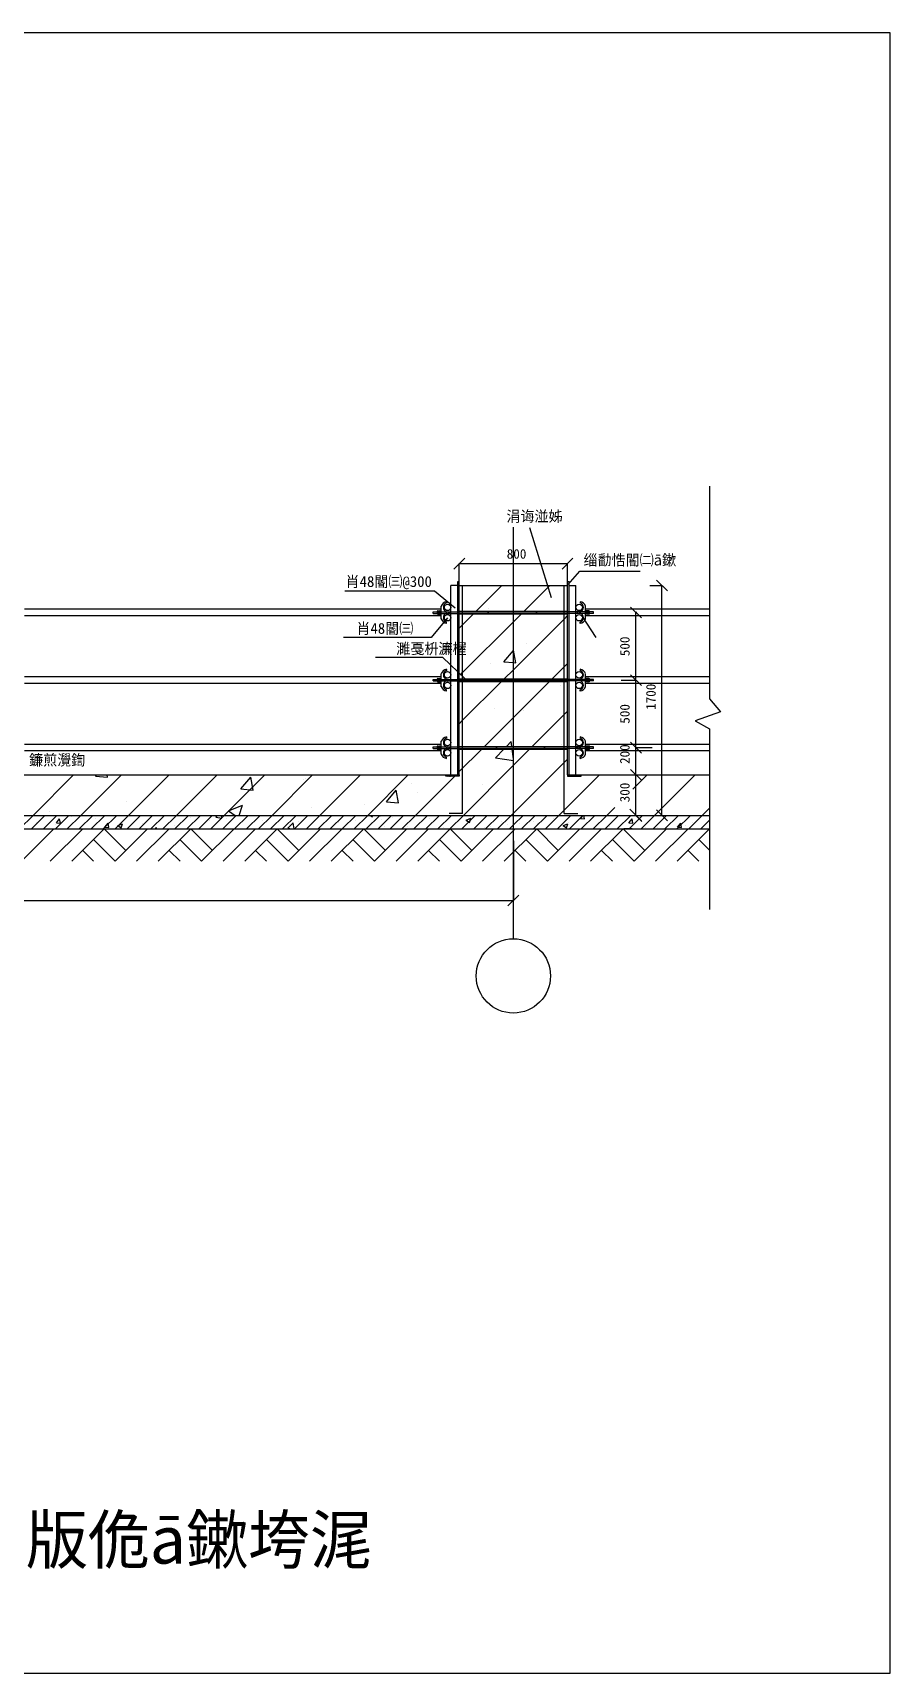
# Model space of a CAD drawing. Header units: metres. Extents: x 0 to 193, y 0 to 136.
# Drawn here: x 121.7 to 193.1, y 0 to 136.5 of the extents above; entities that cross this region are included whole.
import ezdxf

# ---------------------------------------------------------------- set-up
doc = ezdxf.new("R2010")
doc.units = ezdxf.units.M
doc.layers.add(' ', color=7, linetype='Continuous')

msp = doc.modelspace()

# ---------------------------------------------------------------- linework, layer by layer
at = {"layer": ' '}
for p, q in [((178.01, 98.78), (178.01, 81.07)), ((161.7, 61.11), (161.7, 95.37)), ((164.87, 89.48), (163.08, 95.32)), ((166.27, 90.59), (167.23, 91.69)), ((167.23, 91.69), (172.24, 91.69)), ((156.5, 74.76), (156.5, 90.51)), ((157.07, 90.51), (156.5, 90.51)), ((157.07, 74.76), (157.07, 90.85)), ((157.07, 90.85), (157.2, 90.85)), ((157.07, 90.85), (157.2, 90.85)), ((157.2, 74.76), (157.2, 90.85)), ((157.2, 90.51), (166.2, 90.51)), ((157.48, 71.55), (157.48, 90.51)), ((158.61, 88.37), (160.75, 90.51)), ((162.59, 88.37), (164.73, 90.51)), ((165.92, 71.55), (165.92, 90.51)), ((166.2, 74.76), (166.2, 90.85)), ((166.2, 90.85), (166.34, 90.85)), ((166.2, 90.85), (166.34, 90.85)), ((166.34, 74.76), (166.34, 90.85)), ((166.34, 90.51), (166.9, 90.51)), ((166.9, 74.76), (166.9, 90.51)), ((155.14, 90.05), (147.69, 90.05)), ((156.86, 88.62), (155.14, 90.05)), ((155.69, 87.72), (155.69, 88.8)), ((156.14, 89.16), (156.14, 89.06)), ((167.26, 89.16), (167.26, 89.06)), ((167.71, 87.72), (167.71, 88.8)), ((155.69, 88.53), (121.02, 88.53)), ((155.69, 87.99), (121.02, 87.99)), ((156.21, 87.82), (154.85, 86.17)), ((155.02, 88.33), (161.7, 88.33)), ((155.02, 88.33), (155.49, 88.33)), ((155.02, 88.19), (155.02, 88.33)), ((155.02, 88.19), (161.7, 88.19)), ((155.02, 88.19), (155.49, 88.19)), ((155.42, 88.39), (155.56, 88.39)), ((155.42, 88.26), (155.56, 88.26)), ((155.42, 88.12), (155.56, 88.12)), ((155.56, 88.39), (155.69, 88.39)), ((155.56, 88.26), (155.69, 88.26)), ((155.56, 88.12), (155.69, 88.12)), ((156.14, 88.33), (156.5, 88.33)), ((156.14, 88.33), (156.14, 88.19)), ((156.14, 88.24), (156.16, 88.26)), ((156.14, 88.19), (156.5, 88.19)), ((156.14, 87.36), (156.14, 87.46)), ((156.16, 88.26), (156.23, 88.33)), ((156.29, 88.19), (156.36, 88.26)), ((156.36, 88.26), (156.43, 88.33)), ((156.49, 88.19), (156.5, 88.2)), ((157.2, 88.37), (166.2, 88.37)), ((157.2, 88.15), (166.2, 88.15)), ((157.48, 87.24), (158.39, 88.15)), ((157.48, 83.26), (161.7, 87.48)), ((159.56, 88.19), (159.69, 88.33)), ((159.67, 88.62), (159.67, 88.62)), ((168.38, 88.33), (161.7, 88.33)), ((168.38, 88.19), (161.7, 88.19)), ((161.7, 87.48), (162.37, 88.15)), ((161.7, 83.5), (165.92, 87.72)), ((163.54, 88.19), (163.67, 88.33)), ((165.92, 87.72), (166.2, 88)), ((167.26, 88.33), (166.9, 88.33)), ((166.91, 88.19), (166.9, 88.2)), ((167.26, 88.19), (166.9, 88.19)), ((167.04, 88.26), (166.97, 88.33)), ((167.11, 88.19), (167.04, 88.26)), ((167.24, 88.26), (167.17, 88.33)), ((167.26, 88.24), (167.24, 88.26)), ((167.26, 88.33), (167.26, 88.19)), ((167.26, 87.36), (167.26, 87.46)), ((167.42, 87.92), (168.55, 86.17)), ((178.01, 88.53), (167.71, 88.53)), ((167.84, 88.39), (167.71, 88.39)), ((167.84, 88.26), (167.71, 88.26)), ((167.84, 88.12), (167.71, 88.12)), ((178.01, 87.99), (167.71, 87.99)), ((167.98, 88.39), (167.84, 88.39)), ((167.98, 88.26), (167.84, 88.26)), ((167.98, 88.12), (167.84, 88.12)), ((168.38, 88.33), (167.91, 88.33)), ((168.38, 88.19), (167.91, 88.19)), ((168.38, 88.19), (168.38, 88.33)), ((154.85, 86.17), (147.57, 86.17)), ((157.2, 86.96), (157.48, 87.24)), ((160.9, 84.16), (161.7, 85.11)), ((161.7, 85.11), (161.72, 85.13)), ((161.91, 84.07), (161.72, 85.13)), ((162.77, 85.72), (162.77, 85.72)), ((155.83, 84.53), (150.23, 84.53)), ((157.69, 82.75), (155.83, 84.53)), ((156.14, 83.53), (156.14, 83.43)), ((159.82, 84.05), (159.82, 84.05)), ((160.9, 84.16), (161.7, 84.09)), ((160.94, 82.75), (161.7, 83.5)), ((161.7, 84.09), (161.91, 84.07)), ((164.92, 82.75), (165.92, 83.75)), ((165.88, 83.37), (165.88, 83.37)), ((165.92, 83.75), (166.2, 84.03)), ((167.26, 83.53), (167.26, 83.43)), ((155.69, 82.9), (121.02, 82.9)), ((155.69, 82.36), (121.02, 82.36)), ((155.02, 82.7), (161.7, 82.7)), ((155.02, 82.7), (155.49, 82.7)), ((155.02, 82.57), (155.02, 82.7)), ((155.02, 82.57), (161.7, 82.57)), ((155.02, 82.57), (155.49, 82.57)), ((155.42, 82.77), (155.56, 82.77)), ((155.42, 82.63), (155.56, 82.63)), ((155.42, 82.5), (155.56, 82.5)), ((155.56, 82.77), (155.69, 82.77)), ((155.56, 82.63), (155.69, 82.63)), ((155.56, 82.5), (155.69, 82.5)), ((155.69, 82.09), (155.69, 83.17)), ((156.14, 82.7), (156.5, 82.7)), ((156.14, 82.7), (156.14, 82.57)), ((156.14, 82.62), (156.16, 82.63)), ((156.14, 82.57), (156.5, 82.57)), ((156.16, 82.63), (156.23, 82.7)), ((156.29, 82.57), (156.36, 82.63)), ((156.36, 82.63), (156.43, 82.7)), ((156.49, 82.57), (156.5, 82.58)), ((157.2, 82.75), (166.2, 82.75)), ((157.2, 82.52), (166.2, 82.52)), ((157.32, 83.1), (157.48, 83.26)), ((157.48, 79.29), (160.72, 82.52)), ((157.87, 82.52), (157.91, 82.57)), ((157.91, 82.57), (158.05, 82.7)), ((158.05, 82.7), (158.09, 82.75)), ((168.38, 82.7), (161.7, 82.7)), ((168.38, 82.57), (161.7, 82.57)), ((161.7, 79.53), (164.7, 82.52)), ((161.84, 82.52), (161.89, 82.57)), ((161.89, 82.57), (162.02, 82.7)), ((162.02, 82.7), (162.07, 82.75)), ((165.62, 82.2), (165.62, 82.2)), ((165.82, 82.52), (165.87, 82.57)), ((165.87, 82.57), (165.92, 82.62)), ((167.26, 82.7), (166.9, 82.7)), ((166.91, 82.57), (166.9, 82.58)), ((167.26, 82.57), (166.9, 82.57)), ((167.04, 82.63), (166.97, 82.7)), ((167.11, 82.57), (167.04, 82.63)), ((167.24, 82.63), (167.17, 82.7)), ((167.26, 82.62), (167.24, 82.63)), ((167.26, 82.7), (167.26, 82.57)), ((167.71, 82.09), (167.71, 83.17)), ((178.01, 82.9), (167.71, 82.9)), ((167.84, 82.77), (167.71, 82.77)), ((167.84, 82.63), (167.71, 82.63)), ((167.84, 82.5), (167.71, 82.5)), ((178.01, 82.36), (167.71, 82.36)), ((167.98, 82.77), (167.84, 82.77)), ((167.98, 82.63), (167.84, 82.63)), ((167.98, 82.5), (167.84, 82.5)), ((168.38, 82.7), (167.91, 82.7)), ((168.38, 82.57), (167.91, 82.57)), ((168.38, 82.57), (168.38, 82.7)), ((156.14, 81.73), (156.14, 81.84)), ((167.26, 81.73), (167.26, 81.84)), ((178.01, 81.07), (178.94, 80.01)), ((157.2, 79), (157.48, 79.29)), ((159.3, 77.12), (161.7, 79.53)), ((160.17, 80.31), (160.17, 80.31)), ((162.57, 80.1), (162.57, 80.1)), ((163.27, 77.12), (165.92, 79.77)), ((165.92, 79.77), (166.2, 80.05)), ((178.94, 80.01), (176.83, 79.25)), ((176.83, 79.25), (178.01, 78.58)), ((156.14, 77.91), (156.14, 77.81)), ((167.26, 77.91), (167.26, 77.81)), ((178.01, 78.58), (178.01, 63.56)), ((155.69, 77.28), (121.02, 77.28)), ((155.69, 76.74), (121.02, 76.74)), ((155.02, 77.08), (161.7, 77.08)), ((155.02, 77.08), (155.49, 77.08)), ((155.02, 76.94), (155.02, 77.08)), ((155.02, 76.94), (161.7, 76.94)), ((155.02, 76.94), (155.49, 76.94)), ((155.42, 77.14), (155.56, 77.14)), ((155.42, 77.01), (155.56, 77.01)), ((155.42, 76.87), (155.56, 76.87)), ((155.56, 77.14), (155.69, 77.14)), ((155.56, 77.01), (155.69, 77.01)), ((155.56, 76.87), (155.69, 76.87)), ((155.69, 76.47), (155.69, 77.55)), ((156.14, 77.08), (156.5, 77.08)), ((156.14, 77.08), (156.14, 76.94)), ((156.14, 76.99), (156.16, 77.01)), ((156.14, 76.94), (156.5, 76.94)), ((156.16, 77.01), (156.23, 77.08)), ((156.29, 76.94), (156.36, 77.01)), ((156.36, 77.01), (156.43, 77.08)), ((156.49, 76.94), (156.5, 76.95)), ((157.2, 77.12), (166.2, 77.12)), ((157.2, 76.9), (166.2, 76.9)), ((157.2, 75.03), (159.07, 76.9)), ((160.2, 76.9), (160.24, 76.94)), ((160.22, 76.17), (160.91, 76.9)), ((160.24, 76.94), (160.38, 77.08)), ((160.38, 77.08), (160.42, 77.12)), ((161.13, 77.12), (161.53, 77.54)), ((161.44, 76.72), (161.44, 76.72)), ((161.58, 77.12), (161.53, 77.54)), ((161.7, 76.08), (161.61, 76.9)), ((168.38, 77.08), (161.7, 77.08)), ((168.38, 76.94), (161.7, 76.94)), ((161.7, 75.55), (163.05, 76.9)), ((164.17, 76.9), (164.22, 76.94)), ((164.22, 76.94), (164.35, 77.08)), ((164.35, 77.08), (164.4, 77.12)), ((165.67, 77.27), (165.67, 77.27)), ((167.26, 77.08), (166.9, 77.08)), ((166.91, 76.94), (166.9, 76.95)), ((167.26, 76.94), (166.9, 76.94)), ((167.04, 77.01), (166.97, 77.08)), ((167.11, 76.94), (167.04, 77.01)), ((167.24, 77.01), (167.17, 77.08)), ((167.26, 76.99), (167.24, 77.01)), ((167.26, 77.08), (167.26, 76.94)), ((167.71, 76.47), (167.71, 77.55)), ((178.01, 77.28), (167.71, 77.28)), ((167.84, 77.14), (167.71, 77.14)), ((167.84, 77.01), (167.71, 77.01)), ((167.84, 76.87), (167.71, 76.87)), ((178.01, 76.74), (167.71, 76.74)), ((167.98, 77.14), (167.84, 77.14)), ((167.98, 77.01), (167.84, 77.01)), ((167.98, 76.87), (167.84, 76.87)), ((168.38, 77.08), (167.91, 77.08)), ((168.38, 76.94), (167.91, 76.94)), ((168.38, 76.94), (168.38, 77.08)), ((156.14, 76.11), (156.14, 76.21)), ((157.54, 71.38), (161.7, 75.55)), ((160.22, 76.17), (161.7, 75.94)), ((161.7, 71.57), (166.2, 76.07)), ((167.26, 76.11), (167.26, 76.21)), ((119.51, 74.76), (138.81, 74.76)), ((121.74, 71.38), (125.11, 74.76)), ((125.72, 71.38), (129.09, 74.76)), ((126.93, 74.64), (127.04, 74.76)), ((126.93, 74.64), (127.94, 74.55)), ((127.94, 74.55), (127.9, 74.76)), ((129.69, 71.38), (133.07, 74.76)), ((133.67, 71.38), (137.05, 74.76)), ((137.65, 71.38), (141.02, 74.76)), ((138.81, 74.76), (157.2, 74.76)), ((139.04, 73.58), (139.85, 74.55)), ((140.05, 73.49), (139.85, 74.55)), ((140.17, 73.91), (140.17, 73.91)), ((141.63, 71.38), (145, 74.76)), ((144.24, 74.38), (144.24, 74.38)), ((144.4, 74.47), (144.4, 74.47)), ((145.6, 71.38), (148.98, 74.76)), ((149.58, 71.38), (152.96, 74.76)), ((153.25, 74), (153.25, 74)), ((153.56, 71.38), (156.82, 74.65)), ((156.08, 74.65), (156.08, 74.76)), ((156.08, 74.76), (156.08, 74.76)), ((156.08, 74.74), (156.1, 74.76)), ((156.08, 74.72), (156.12, 74.76)), ((156.08, 74.7), (156.14, 74.76)), ((156.08, 74.68), (156.16, 74.76)), ((156.08, 74.66), (156.18, 74.76)), ((157.2, 74.65), (156.08, 74.65)), ((156.09, 74.65), (156.2, 74.76)), ((156.11, 74.65), (156.22, 74.76)), ((156.13, 74.65), (156.24, 74.76)), ((156.15, 74.65), (156.26, 74.76)), ((156.17, 74.65), (156.28, 74.76)), ((156.18, 74.65), (156.3, 74.76)), ((156.2, 74.65), (156.32, 74.76)), ((156.22, 74.65), (156.34, 74.76)), ((156.24, 74.65), (156.36, 74.76)), ((156.26, 74.65), (156.38, 74.76)), ((156.28, 74.65), (156.4, 74.76)), ((156.3, 74.65), (156.42, 74.76)), ((156.32, 74.65), (156.44, 74.76)), ((156.34, 74.65), (156.46, 74.76)), ((156.36, 74.65), (156.48, 74.76)), ((156.38, 74.65), (156.5, 74.76)), ((156.4, 74.65), (156.52, 74.76)), ((156.42, 74.65), (156.54, 74.76)), ((156.44, 74.65), (156.56, 74.76)), ((156.46, 74.65), (156.58, 74.76)), ((156.48, 74.65), (156.6, 74.76)), ((156.5, 74.76), (157.07, 74.76)), ((156.5, 74.65), (156.62, 74.76)), ((156.52, 74.65), (156.64, 74.76)), ((156.54, 74.65), (156.66, 74.76)), ((156.56, 74.65), (156.68, 74.76)), ((156.58, 74.65), (156.7, 74.76)), ((156.6, 74.65), (156.72, 74.76)), ((156.62, 74.65), (156.74, 74.76)), ((156.64, 74.65), (156.75, 74.76)), ((156.66, 74.65), (156.77, 74.76)), ((156.68, 74.65), (156.79, 74.76)), ((156.7, 74.65), (156.81, 74.76)), ((156.72, 74.65), (156.83, 74.76)), ((156.74, 74.65), (156.85, 74.76)), ((156.76, 74.65), (156.87, 74.76)), ((156.78, 74.65), (156.89, 74.76)), ((156.8, 74.65), (156.91, 74.76)), ((156.82, 74.65), (156.93, 74.76)), ((156.84, 74.65), (156.95, 74.76)), ((156.86, 74.65), (156.97, 74.76)), ((156.88, 74.65), (156.99, 74.76)), ((156.9, 74.65), (157.01, 74.76)), ((156.92, 74.65), (157.03, 74.76)), ((156.94, 74.65), (157.05, 74.76)), ((156.96, 74.65), (157.07, 74.76)), ((156.98, 74.65), (157.09, 74.76)), ((157, 74.65), (157.11, 74.76)), ((157.02, 74.65), (157.13, 74.76)), ((157.04, 74.65), (157.15, 74.76)), ((157.06, 74.65), (157.17, 74.76)), ((157.08, 74.65), (157.19, 74.76)), ((157.1, 74.65), (157.2, 74.75)), ((157.12, 74.65), (157.2, 74.73)), ((157.14, 74.65), (157.2, 74.71)), ((157.16, 74.65), (157.2, 74.69)), ((157.18, 74.65), (157.2, 74.67)), ((157.2, 74.76), (157.2, 74.65)), ((157.2, 74.65), (157.2, 74.65)), ((159.12, 73.98), (159.12, 73.98)), ((165.49, 71.38), (168.87, 74.76)), ((166.2, 74.76), (178.01, 74.76)), ((166.2, 74.76), (166.2, 74.65)), ((166.2, 74.76), (166.2, 74.76)), ((166.2, 74.74), (166.22, 74.76)), ((166.2, 74.72), (166.24, 74.76)), ((166.2, 74.7), (166.26, 74.76)), ((166.2, 74.68), (166.28, 74.76)), ((166.2, 74.66), (166.3, 74.76)), ((166.2, 74.65), (167.33, 74.65)), ((166.21, 74.65), (166.32, 74.76)), ((166.23, 74.65), (166.34, 74.76)), ((166.25, 74.65), (166.36, 74.76)), ((166.27, 74.65), (166.38, 74.76)), ((166.29, 74.65), (166.4, 74.76)), ((166.31, 74.65), (166.42, 74.76)), ((166.33, 74.65), (166.44, 74.76)), ((166.34, 74.76), (166.9, 74.76)), ((166.35, 74.65), (166.46, 74.76)), ((166.37, 74.65), (166.48, 74.76)), ((166.39, 74.65), (166.5, 74.76)), ((166.41, 74.65), (166.52, 74.76)), ((166.43, 74.65), (166.54, 74.76)), ((166.45, 74.65), (166.56, 74.76)), ((166.47, 74.65), (166.58, 74.76)), ((166.49, 74.65), (166.6, 74.76)), ((166.51, 74.65), (166.62, 74.76)), ((166.53, 74.65), (166.64, 74.76)), ((166.55, 74.65), (166.66, 74.76)), ((166.57, 74.65), (166.68, 74.76)), ((166.59, 74.65), (166.7, 74.76)), ((166.61, 74.65), (166.72, 74.76)), ((166.63, 74.65), (166.74, 74.76)), ((166.65, 74.65), (166.76, 74.76)), ((166.67, 74.65), (166.78, 74.76)), ((166.69, 74.65), (166.8, 74.76)), ((166.71, 74.65), (166.82, 74.76)), ((166.73, 74.65), (166.84, 74.76)), ((166.75, 74.65), (166.86, 74.76)), ((166.77, 74.65), (166.88, 74.76)), ((166.78, 74.65), (166.9, 74.76)), ((166.8, 74.65), (166.92, 74.76)), ((166.82, 74.65), (166.94, 74.76)), ((166.84, 74.65), (166.96, 74.76)), ((166.86, 74.65), (166.98, 74.76)), ((166.88, 74.65), (167, 74.76)), ((166.9, 74.65), (167.02, 74.76)), ((166.92, 74.65), (167.04, 74.76)), ((166.94, 74.65), (167.06, 74.76)), ((166.96, 74.65), (167.08, 74.76)), ((166.98, 74.65), (167.1, 74.76)), ((167, 74.65), (167.12, 74.76)), ((167.02, 74.65), (167.14, 74.76)), ((167.04, 74.65), (167.16, 74.76)), ((167.06, 74.65), (167.18, 74.76)), ((167.08, 74.65), (167.2, 74.76)), ((167.1, 74.65), (167.22, 74.76)), ((167.12, 74.65), (167.24, 74.76)), ((167.14, 74.65), (167.26, 74.76)), ((167.16, 74.65), (167.28, 74.76)), ((167.18, 74.65), (167.3, 74.76)), ((167.2, 74.65), (167.32, 74.76)), ((167.22, 74.65), (167.33, 74.75)), ((167.24, 74.65), (167.33, 74.73)), ((167.26, 74.65), (167.33, 74.71)), ((167.28, 74.65), (167.33, 74.69)), ((167.3, 74.65), (167.33, 74.67)), ((167.32, 74.65), (167.33, 74.65)), ((167.33, 74.65), (167.33, 74.76)), ((171.64, 73.56), (172.84, 74.76)), ((173.45, 71.38), (176.82, 74.76)), ((129.51, 72.51), (129.51, 72.51)), ((139.04, 73.58), (140.05, 73.49)), ((151.14, 72.52), (151.96, 73.49)), ((151.14, 72.52), (152.15, 72.43)), ((152.15, 72.43), (151.96, 73.49)), ((153.7, 73.29), (153.7, 73.29)), ((84.42, 71.38), (138.81, 71.38)), ((120.61, 70.26), (121.74, 71.38)), ((121.61, 70.26), (122.73, 71.38)), ((122.6, 70.26), (123.73, 71.38)), ((123.12, 71.67), (123.12, 71.67)), ((123.6, 70.26), (124.72, 71.38)), ((123.68, 70.76), (123.95, 71.08)), ((124.02, 70.73), (123.95, 71.08)), ((124.59, 70.26), (125.72, 71.38)), ((124.94, 71.25), (124.94, 71.25)), ((125.59, 70.26), (126.71, 71.38)), ((126.58, 70.26), (127.71, 71.38)), ((126.9, 71.14), (126.9, 71.14)), ((127.57, 70.26), (128.7, 71.38)), ((128.57, 70.26), (129.69, 71.38)), ((129.56, 70.26), (130.69, 71.38)), ((130.56, 70.26), (131.68, 71.38)), ((131.55, 70.26), (132.68, 71.38)), ((131.85, 71.37), (131.85, 71.37)), ((132.55, 70.26), (133.67, 71.38)), ((133.54, 70.26), (134.67, 71.38)), ((134.42, 71.13), (134.42, 71.13)), ((134.54, 70.26), (135.66, 71.38)), ((134.85, 71.24), (134.85, 71.24)), ((135.53, 70.26), (136.65, 71.38)), ((135.83, 71.32), (135.83, 71.32)), ((136.52, 70.26), (137.65, 71.38)), ((136.95, 71.24), (137.09, 71.38)), ((136.95, 71.24), (137.45, 71.16)), ((137.45, 71.16), (137.42, 71.38)), ((137.52, 70.26), (138.64, 71.38)), ((137.86, 71.11), (137.86, 71.11)), ((137.99, 71.76), (139.17, 72.22)), ((137.99, 71.76), (138.55, 71.38)), ((138.51, 70.26), (139.64, 71.38)), ((138.81, 71.38), (178.01, 71.38)), ((138.89, 71.38), (139.17, 72.22)), ((139.25, 71.31), (139.25, 71.31)), ((139.51, 70.26), (140.63, 71.38)), ((140.5, 70.26), (141.63, 71.38)), ((140.86, 70.99), (140.86, 70.99)), ((141.5, 70.26), (142.62, 71.38)), ((142.49, 70.26), (143.62, 71.38)), ((143.48, 70.26), (144.61, 71.38)), ((144.48, 70.26), (145.6, 71.38)), ((144.93, 72.03), (144.93, 72.03)), ((145.47, 70.26), (146.6, 71.38)), ((146.35, 71.16), (146.35, 71.16)), ((146.47, 70.26), (147.59, 71.38)), ((147.46, 70.26), (148.59, 71.38)), ((148.46, 70.26), (149.58, 71.38)), ((148.68, 71.36), (148.68, 71.36)), ((149.28, 72.29), (149.28, 72.29)), ((149.45, 70.26), (150.58, 71.38)), ((149.76, 71.38), (149.96, 71.25)), ((149.96, 71.25), (150, 71.38)), ((150.45, 70.26), (151.57, 71.38)), ((150.66, 71.25), (150.66, 71.25)), ((150.75, 71.03), (150.75, 71.03)), ((151.44, 70.26), (152.56, 71.38)), ((151.68, 71.24), (151.68, 71.24)), ((152.43, 70.26), (153.56, 71.38)), ((153.43, 70.26), (154.55, 71.38)), ((154.26, 71.06), (154.26, 71.06)), ((154.42, 70.26), (155.55, 71.38)), ((154.69, 71.11), (154.69, 71.11)), ((155.42, 70.26), (156.54, 71.38)), ((157.48, 71.55), (156.36, 71.55)), ((156.41, 70.26), (157.54, 71.38)), ((157.41, 70.26), (158.53, 71.38)), ((157.69, 70.98), (157.69, 70.98)), ((157.76, 70.99), (158.15, 71.14)), ((157.76, 70.99), (158.04, 70.8)), ((158.04, 70.8), (158.15, 71.14)), ((158.4, 70.26), (159.53, 71.38)), ((159.39, 70.26), (160.52, 71.38)), ((160.39, 70.26), (161.51, 71.38)), ((161.51, 71.38), (161.7, 71.57)), ((161.7, 70.58), (162.51, 71.38)), ((162.38, 70.26), (163.5, 71.38)), ((163.37, 70.26), (164.5, 71.38)), ((164.37, 70.26), (165.49, 71.38)), ((165.07, 71.1), (165.07, 71.1)), ((165.36, 70.26), (166.49, 71.38)), ((165.92, 71.55), (167.05, 71.55)), ((166.36, 70.26), (167.48, 71.38)), ((166.91, 71.36), (166.91, 71.36)), ((167.28, 71.11), (167.51, 71.38)), ((167.28, 71.11), (167.62, 71.08)), ((167.35, 70.26), (168.47, 71.38)), ((167.62, 71.08), (167.56, 71.38)), ((168.34, 70.26), (169.47, 71.38)), ((169.34, 70.26), (170.46, 71.38)), ((169.47, 71.38), (170.13, 72.04)), ((169.53, 71.34), (169.53, 71.34)), ((170.33, 70.26), (171.46, 71.38)), ((171.31, 70.76), (171.59, 71.08)), ((171.33, 70.26), (172.45, 71.38)), ((171.65, 70.73), (171.59, 71.08)), ((172.32, 70.26), (173.45, 71.38)), ((173.32, 70.26), (174.44, 71.38)), ((174.31, 70.26), (175.43, 71.38)), ((175.3, 70.26), (176.43, 71.38)), ((176.3, 70.26), (177.42, 71.38)), ((177.42, 71.38), (178.01, 71.97)), ((84.42, 70.26), (178.01, 70.26)), ((122.02, 70.82), (122.02, 70.82)), ((123.48, 70.26), (157.59, 70.26)), ((123.62, 70.58), (123.62, 70.58)), ((123.68, 70.76), (124.02, 70.73)), ((127.71, 70.41), (127.99, 70.73)), ((127.71, 70.41), (128.05, 70.38)), ((128.05, 70.38), (127.99, 70.73)), ((128.73, 70.39), (128.73, 70.39)), ((128.78, 70.53), (129.18, 70.68)), ((128.78, 70.53), (129.06, 70.34)), ((129.06, 70.34), (129.18, 70.68)), ((130.87, 70.67), (130.87, 70.67)), ((131.92, 70.26), (132.02, 70.38)), ((132.04, 70.26), (132.02, 70.38)), ((133.52, 70.55), (133.52, 70.55)), ((136.41, 70.95), (136.41, 70.95)), ((142.95, 70.31), (143.39, 70.76)), ((142.95, 70.31), (143.26, 70.26)), ((143.07, 70.6), (143.07, 70.6)), ((143.45, 70.26), (143.39, 70.76)), ((143.57, 70.31), (143.57, 70.31)), ((143.86, 70.86), (143.86, 70.86)), ((146.87, 70.73), (146.87, 70.73)), ((147.12, 70.78), (147.12, 70.78)), ((147.83, 70.61), (147.83, 70.61)), ((148.53, 70.97), (148.53, 70.97)), ((149.87, 70.61), (149.87, 70.61)), ((150.98, 70.49), (150.98, 70.49)), ((152.87, 70.48), (152.87, 70.48)), ((155.87, 70.35), (155.87, 70.35)), ((159.34, 70.34), (159.34, 70.34)), ((159.82, 70.43), (159.82, 70.43)), ((160.69, 70.86), (160.69, 70.86)), ((161.23, 70.62), (161.23, 70.62)), ((161.38, 70.26), (161.7, 70.58)), ((162.22, 70.74), (162.22, 70.74)), ((163.36, 70.9), (163.36, 70.9)), ((163.7, 70.73), (163.7, 70.73)), ((165.84, 70.54), (166.24, 70.69)), ((165.84, 70.54), (166.12, 70.35)), ((166.12, 70.35), (166.24, 70.69)), ((166.25, 70.78), (166.25, 70.78)), ((166.7, 70.6), (166.7, 70.6)), ((169.7, 70.47), (169.7, 70.47)), ((171.31, 70.76), (171.65, 70.73)), ((172.7, 70.35), (172.7, 70.35)), ((173.65, 70.4), (173.65, 70.4)), ((173.93, 70.26), (173.93, 70.26)), ((175.35, 70.4), (175.62, 70.73)), ((175.35, 70.4), (175.69, 70.37)), ((175.69, 70.37), (175.62, 70.73)), ((176.06, 70.54), (176.06, 70.54)), ((176.57, 70.82), (176.57, 70.82)), ((177.29, 70.26), (178.01, 70.97))]:
    msp.add_line(p, q, dxfattribs=at)
for centre, radius in [((156.23, 88.69), 0.27), ((167.17, 88.69), 0.27), ((156.23, 87.83), 0.27), ((167.17, 87.83), 0.27), ((156.23, 83.07), 0.27), ((167.17, 83.07), 0.27), ((156.23, 82.2), 0.27), ((167.17, 82.2), 0.27), ((156.23, 77.44), 0.27), ((156.23, 76.58), 0.27), ((167.17, 77.44), 0.27), ((167.17, 76.58), 0.27), ((161.7, 58.02), 3.09)]:
    msp.add_circle(centre, radius, dxfattribs=at)
for centre, radius, start, end in [((156.22, 88.6), 0.56, 97.95, 159.37), ((156.26, 88.69), 0.38, 107.05, 252.95), ((167.18, 88.6), 0.56, 20.63, 82.05), ((167.15, 88.69), 0.38, -72.95, 72.95), ((155.42, 88.33), 0.07, 90, 270), ((155.42, 88.19), 0.07, 90, 270), ((155.56, 88.33), 0.07, 90, 270), ((155.56, 88.19), 0.07, 90, 270), ((156.22, 87.92), 0.56, 200.63, 262.05), ((156.26, 87.83), 0.38, 107.05, 252.95), ((167.15, 87.83), 0.38, -72.95, 72.95), ((167.18, 87.92), 0.56, 277.95, 339.37), ((167.84, 88.33), 0.07, -90, 90), ((167.84, 88.19), 0.07, -90, 90), ((167.98, 88.33), 0.07, -90, 90), ((167.98, 88.19), 0.07, -90, 90), ((156.22, 82.98), 0.56, 97.95, 159.37), ((156.26, 83.07), 0.38, 107.05, 252.95), ((167.18, 82.98), 0.56, 20.63, 82.05), ((167.15, 83.07), 0.38, -72.95, 72.95), ((155.42, 82.7), 0.07, 90, 270), ((155.42, 82.57), 0.07, 90, 270), ((155.56, 82.7), 0.07, 90, 270), ((155.56, 82.57), 0.07, 90, 270), ((156.22, 82.29), 0.56, 200.63, 262.05), ((156.26, 82.2), 0.38, 107.05, 252.95), ((167.15, 82.2), 0.38, -72.95, 72.95), ((167.18, 82.29), 0.56, 277.95, 339.37), ((167.84, 82.7), 0.07, -90, 90), ((167.84, 82.57), 0.07, -90, 90), ((167.98, 82.7), 0.07, -90, 90), ((167.98, 82.57), 0.07, -90, 90), ((156.22, 77.35), 0.56, 97.95, 159.37), ((167.18, 77.35), 0.56, 20.63, 82.05), ((155.42, 77.08), 0.07, 90, 270), ((155.42, 76.94), 0.07, 90, 270), ((155.56, 77.08), 0.07, 90, 270), ((155.56, 76.94), 0.07, 90, 270), ((156.22, 76.67), 0.56, 200.63, 262.05), ((156.26, 77.44), 0.38, 107.05, 252.95), ((156.26, 76.58), 0.38, 107.05, 252.95), ((167.15, 77.44), 0.38, -72.95, 72.95), ((167.15, 76.58), 0.38, -72.95, 72.95), ((167.18, 76.67), 0.56, 277.95, 339.37), ((167.84, 77.08), 0.07, -90, 90), ((167.84, 76.94), 0.07, -90, 90), ((167.98, 77.08), 0.07, -90, 90), ((167.98, 76.94), 0.07, -90, 90)]:
    msp.add_arc(centre, radius, start, end, dxfattribs=at)
for p, q in [((193.05, 136.5), (0, 136.5)), ((193.05, 0), (193.05, 136.5)), ((157.65, 92.78), (156.75, 91.88)), ((157.2, 90.51), (157.2, 92.34)), ((157.2, 92.33), (166.2, 92.33)), ((165.75, 91.88), (166.65, 92.78)), ((166.2, 90.51), (166.2, 92.34)), ((173.04, 90.51), (174.07, 90.51)), ((174.51, 90.06), (173.61, 90.96)), ((174.06, 71.38), (174.06, 90.51)), ((172.35, 87.81), (171.45, 88.71)), ((171.98, 88.26), (171.89, 88.26)), ((171.9, 82.63), (171.9, 88.26)), ((170.66, 82.63), (171.91, 82.63)), ((171.45, 83.08), (172.35, 82.18)), ((172.35, 82.18), (171.45, 83.08)), ((171.85, 82.63), (171.91, 82.63)), ((171.9, 77.01), (171.9, 82.63)), ((172.35, 76.56), (171.45, 77.46)), ((171.45, 77.46), (172.35, 76.56)), ((173.25, 77.01), (171.89, 77.01)), ((171.9, 77.01), (171.89, 77.01)), ((171.9, 74.76), (171.9, 77.01)), ((172.35, 74.31), (171.45, 75.21)), ((171.45, 75.21), (172.35, 74.31)), ((171.23, 74.76), (171.91, 74.76)), ((171.23, 74.76), (171.91, 74.76)), ((171.9, 71.38), (171.9, 74.76)), ((171.23, 71.38), (171.91, 71.38)), ((172.4, 70.88), (171.39, 71.89)), ((171.45, 71.83), (172.35, 70.93)), ((173.04, 71.38), (174.07, 71.38)), ((173.61, 71.83), (174.51, 70.93)), ((120.78, 67.56), (123.48, 70.26)), ((123.17, 67.56), (125.87, 70.26)), ((124.96, 67.56), (127.66, 70.26)), ((129.47, 68.46), (127.66, 70.26)), ((128.57, 67.56), (131.27, 70.26)), ((130.36, 67.56), (133.06, 70.26)), ((132.16, 67.56), (134.86, 70.26)), ((136.66, 68.46), (134.86, 70.26)), ((135.76, 67.56), (138.46, 70.26)), ((137.56, 67.56), (140.26, 70.26)), ((139.35, 67.56), (142.05, 70.26)), ((143.86, 68.46), (142.05, 70.26)), ((142.96, 67.56), (145.66, 70.26)), ((144.75, 67.56), (147.45, 70.26)), ((146.55, 67.56), (149.25, 70.26)), ((151.05, 68.46), (149.25, 70.26)), ((150.15, 67.56), (152.85, 70.26)), ((151.95, 67.56), (154.65, 70.26)), ((153.74, 67.56), (156.44, 70.26)), ((158.25, 68.46), (156.44, 70.26)), ((157.35, 67.56), (160.05, 70.26)), ((159.14, 67.56), (161.84, 70.26)), ((160.94, 67.56), (163.64, 70.26)), ((165.44, 68.46), (163.64, 70.26)), ((164.54, 67.56), (167.24, 70.26)), ((166.34, 67.56), (169.04, 70.26)), ((168.13, 67.56), (170.83, 70.26)), ((172.64, 68.46), (170.83, 70.26)), ((171.59, 70.26), (170.88, 70.26)), ((171.74, 67.56), (174.44, 70.26)), ((173.53, 67.56), (176.23, 70.26)), ((175.33, 67.56), (178.03, 70.26)), ((126.77, 67.56), (125.87, 68.46)), ((128.57, 67.56), (126.77, 69.36)), ((133.97, 67.56), (133.06, 68.46)), ((135.76, 67.56), (133.96, 69.36)), ((141.16, 67.56), (140.26, 68.46)), ((142.96, 67.56), (141.16, 69.36)), ((148.36, 67.56), (147.45, 68.46)), ((150.15, 67.56), (148.35, 69.36)), ((155.55, 67.56), (154.65, 68.46)), ((157.35, 67.56), (155.55, 69.36)), ((161.7, 69.26), (161.7, 64.29)), ((162.75, 67.56), (161.84, 68.46)), ((164.54, 67.56), (162.74, 69.36)), ((169.94, 67.56), (169.04, 68.46)), ((171.74, 67.56), (169.94, 69.36)), ((177.14, 67.56), (176.23, 68.46)), ((178.01, 68.49), (177.13, 69.36)), ((70.58, 64.3), (161.7, 64.3)), ((161.25, 63.85), (162.15, 64.75)), ((0, 0), (193.05, 0))]:
    msp.add_line(p, q)

# ---------------------------------------------------------------- texts
for s, height, p in [('涓诲湴姊', 0.9, (161.12, 95.82)), ('800', 0.8, (161.15, 92.74)), ('缁勫悎閽㈡ā鏉', 0.9, (167.53, 92.18)), ('肖48閽㈢@300', 0.9, (147.74, 90.39)), ('肖48閽㈢', 0.9, (148.64, 86.49)), ('濉戞枡濂楃', 0.9, (151.96, 84.81)), ('鐮煎灚鍧', 0.9, (121.41, 75.54)), ('鍦颁笅瀹ゅ栧欏拰鍦版佹ā鏉垮浘', 3.96, (74.82, 9.12))]:
    msp.add_text(s, height=height).set_placement(p)
for s, p in [('500', (171.37, 84.63)), ('1700', (173.54, 80.16)), ('500', (171.37, 79.01)), ('200', (171.37, 75.66)), ('300', (171.37, 72.47))]:
    msp.add_text(s, height=0.8, rotation=90).set_placement(p)

doc.saveas('drawing.dxf')
